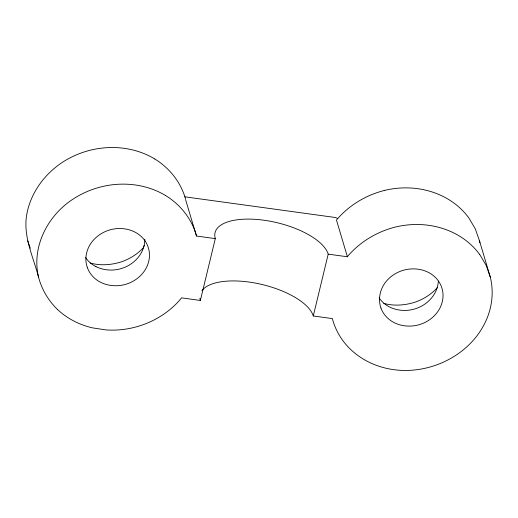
<?xml version="1.0" encoding="UTF-8"?>
<svg xmlns="http://www.w3.org/2000/svg" width="518" height="518" viewBox="0 0 518 518"><rect width="100%" height="100%" fill="white"/><g stroke="black" fill="none" stroke-linecap="round" stroke-linejoin="round"><path stroke-width="0.78" d="M57.563 309.544A81.579 72.093 -16.6 0 0 92.314 327.836L105.905 329.914A81.74 72.242 -16.6 0 0 180.633 299.061L181.494 297.856L200.369 300.453L215.307 238.623A58.333 24.275 13.6 0 1 263.96 220.228A58.333 24.275 13.6 0 1 328.211 254.144L347.41 256.786L348.277 255.581C360.554 241.55 377.13 231.721 395.15 227.104A81.566 72.086 -16.6 0 1 479.72 254.558M384.233 190.475A81.566 72.086 -16.6 0 1 438.506 194.334A81.559 72.08 -16.6 0 1 468.848 217.955L475.252 228.742L479.383 240.494L490.3 277.111A81.514 72.041 -16.6 0 1 488.468 314.53C474.598 354.357 428.781 377.123 388.241 368.725A81.74 72.242 -16.6 0 1 332.737 319.969L332.498 318.615L313.28 315.974L328.211 254.144M144.399 245.364L143.039 248.148A50.117 44.295 -16.6 0 1 121.594 261.778C111.506 265.009 100.518 265.883 90.236 263.027M437.542 287.335L436.596 288.507A50.123 44.295 -16.6 0 1 415.151 302.136C405.063 305.361 394.068 306.235 383.793 303.38M384.233 190.488C366.213 195.111 349.644 204.94 337.367 218.972L336.493 220.169L347.41 256.786M184.758 196.808L335.709 217.554L337.788 218.706M185.735 200.097L196.451 236.033L215.307 238.623M95.953 266.628C102.499 269.872 110.023 270.772 117.197 269.548A31.98 28.263 -16.6 0 0 136.467 259.33A31.507 27.842 -16.6 0 0 144.049 245.707A31.507 27.842 -16.6 0 0 144.813 239.31M154.74 158.942C169.198 167.838 180.432 181.714 185.282 198.064L185.535 199.424M165.656 195.551C180.115 204.448 191.349 218.331 196.192 234.673L196.451 236.033M57.556 309.544C48.491 300.738 41.887 289.698 38.617 277.473C33.456 257.284 23.297 237.296 26.515 215.915C30.025 193.726 44.088 174.288 62.723 162.121A81.559 72.08 -16.6 0 1 154.694 158.922M479.765 254.565L486.162 265.352L490.3 277.111M27.7 240.864L30.284 248.206M380.937 307.977C377.402 298.174 380.659 286.959 387.781 279.616A31.948 28.231 -16.6 0 1 401.651 270.804C411.914 267.288 423.912 268.479 432.698 275.071A31.948 28.231 -16.6 0 1 441.55 287.004A31.507 27.842 -16.6 0 1 442.281 301.748A31.507 27.842 -16.6 0 1 434.699 315.365A31.98 28.263 -16.6 0 1 415.436 325.582C408.255 326.806 400.731 325.913 394.185 322.669A31.98 28.263 -16.6 0 1 380.931 307.977M38.617 277.473C31.132 246.995 47.857 215.028 73.64 198.737A81.559 72.08 -16.6 0 1 165.611 195.539M87.374 267.618A31.98 28.263 -16.6 0 0 100.628 282.31C107.174 285.56 114.698 286.454 121.872 285.23A31.98 28.263 -16.6 0 0 141.142 275.013A31.507 27.842 -16.6 0 0 148.724 261.389A31.507 27.842 -16.6 0 0 147.993 246.652A31.948 28.231 -16.6 0 0 139.141 234.719C130.348 228.127 118.35 226.929 108.087 230.452A31.948 28.231 -16.6 0 0 94.224 239.264A31.507 27.842 -16.6 0 0 86.648 252.862A31.507 27.842 -16.6 0 0 87.374 267.618M95.953 266.628A31.98 28.263 -16.6 0 1 85.587 257.608M379.144 297.96A31.98 28.263 -16.6 0 0 389.51 306.98C396.056 310.23 403.58 311.124 410.755 309.9A31.98 28.263 -16.6 0 0 430.024 299.682A31.507 27.842 -16.6 0 0 437.606 286.059A31.507 27.842 -16.6 0 0 438.345 281.093M479.39 240.494A81.514 72.041 -16.6 0 1 479.908 242.774M200.369 300.453A58.333 24.275 13.6 0 1 199.909 298.213M201.903 290.727A58.333 24.275 13.6 0 1 260.606 284.168A58.333 24.275 13.6 0 1 313.28 315.974"/></g></svg>
